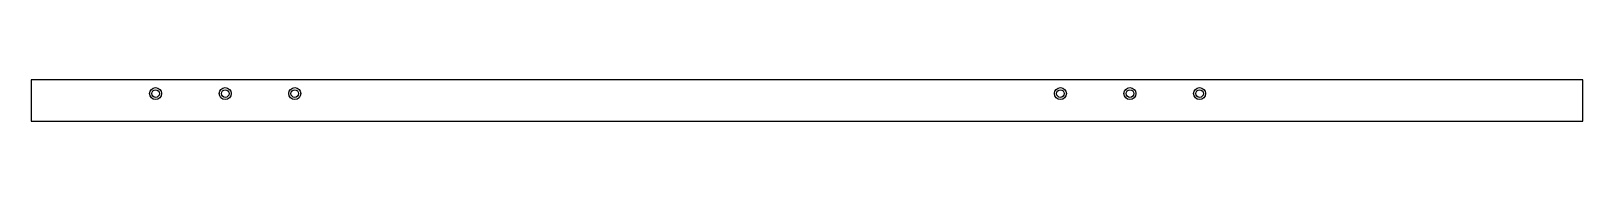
# Model space of a CAD drawing. Header units: millimetres. Extents: x -2230 to 0, y -30 to 30.
import ezdxf

# ---------------------------------------------------------------- set-up
doc = ezdxf.new("R2010")
doc.units = ezdxf.units.MM
doc.header["$LTSCALE"] = 10
for name, color, linetype in [('BOLTS', 6, 'Continuous'), ('GRAPHICS', 1, 'Continuous'), ('MEMBERS', 5, 'Continuous')]:
    doc.layers.add(name, color=color, linetype=linetype)

msp = doc.modelspace()

# ---------------------------------------------------------------- linework, layer by layer
at = {"layer": 'BOLTS', "color": 4, "linetype": 'Continuous'}
for centre in [(-2051, 10), (-1951, 10), (-1851, 10), (-750.9, 10), (-650.9, 10), (-550.9, 10)]:
    msp.add_circle(centre, 8.6, dxfattribs=at)
at = {"layer": 'GRAPHICS', "color": 4, "linetype": 'Continuous'}
for centre in [(-2051, 10), (-1951, 10), (-1851, 10), (-750.9, 10), (-650.9, 10), (-550.9, 10)]:
    msp.add_circle(centre, 5.5, dxfattribs=at)
at = {"layer": 'MEMBERS', "color": 1, "linetype": 'Continuous'}
msp.add_lwpolyline([(0, -30), (0, 30), (-2230, 30), (-2230, -30), (0, -30)], dxfattribs=at)

doc.saveas('drawing.dxf')
